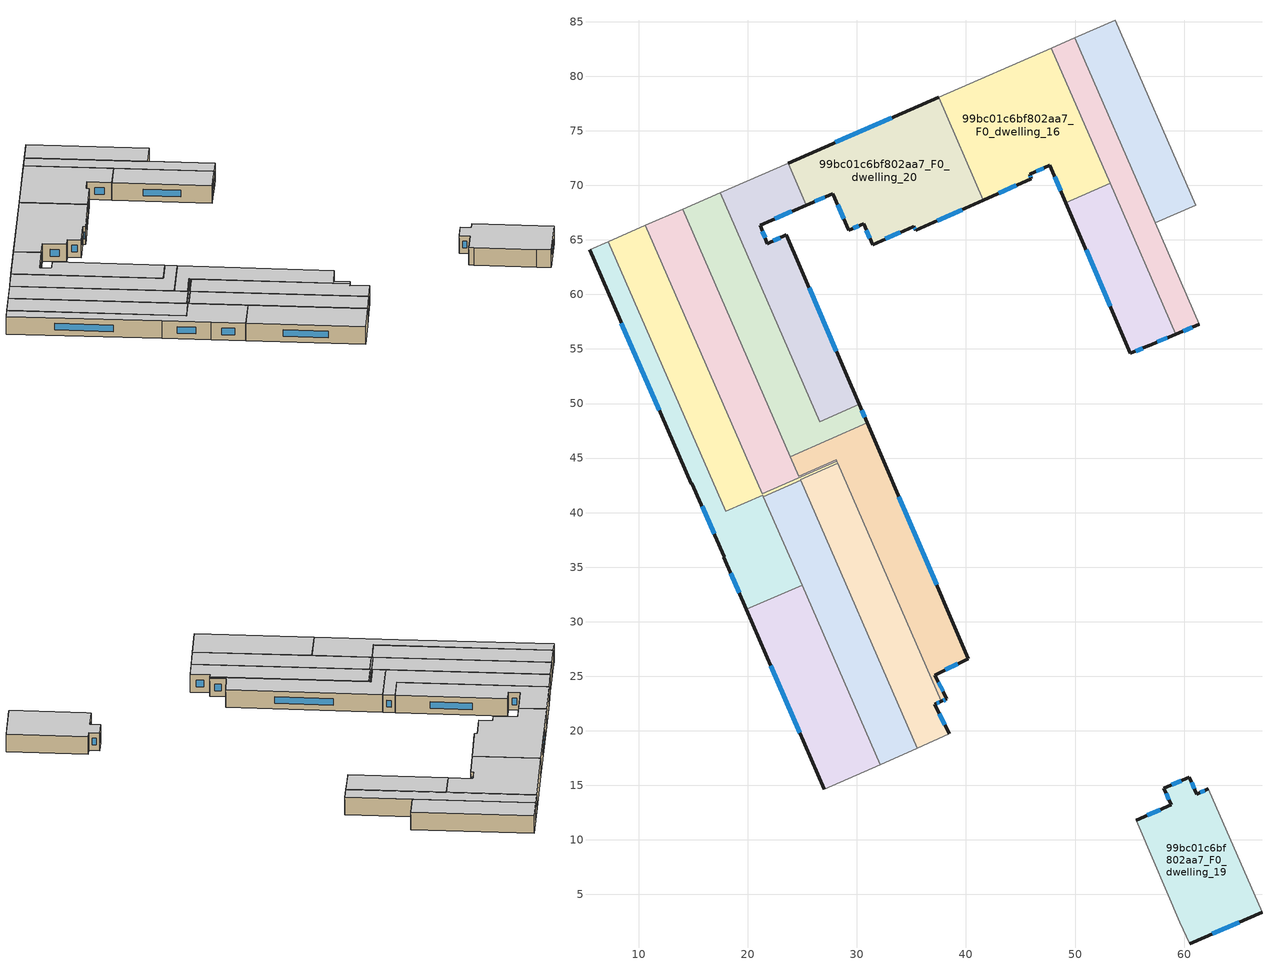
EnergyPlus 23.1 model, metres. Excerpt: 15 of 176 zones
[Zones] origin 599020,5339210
99bc01c6bf802aa7_F0_dwelling_13
 floor ground (EU_floor_Construction): 53.7,85.12 61.08,68.17 57.37,66.55 49.99,83.5 z0
 wall to 99bc01c6bf802aa7_F0_dwelling_12 (EU_wall_Construction): 57.37,66.55 61.08,68.17 z0:3
 wall adiabatic (EU_wall_Construction): 53.7,85.12 49.99,83.5 z0:3
 wall to 99bc01c6bf802aa7_F0_dwelling_11 (EU_wall_Construction): 61.08,68.17 53.7,85.12 z0:3
 wall to 99bc01c6bf802aa7_F0_dwelling_14 (EU_wall_Construction): 49.99,83.5 57.37,66.55 z0:3
 ceiling to 99bc01c6bf802aa7_F1_dwelling_13 (EU_floor_Construction): 61.08,68.17 53.7,85.12 49.99,83.5 57.37,66.55 z3
99bc01c6bf802aa7_F0_dwelling_14
 floor ground (EU_floor_Construction): 49.99,83.5 61.41,57.27 59.24,56.36 47.83,82.57 z0
 wall outside (EU_wall_Construction): 59.24,56.36 61.41,57.27 z0:3
 wall adiabatic (EU_wall_Construction): 49.99,83.5 47.83,82.57 z0:3
 wall to 99bc01c6bf802aa7_F0_dwelling_12 (EU_wall_Construction): 61.41,57.27 57.37,66.55 z0:3
 wall to 99bc01c6bf802aa7_F0_dwelling_15 (EU_wall_Construction): 53.23,70.17 59.24,56.36 z0:3
 wall to 99bc01c6bf802aa7_F0_dwelling_16 (EU_wall_Construction): 47.83,82.57 53.23,70.17 z0:3
 window (EU_Window_Construction): 59.92,56.64 60.73,56.98 z0.94:2.06
 ceiling to 99bc01c6bf802aa7_F1_dwelling_14 (EU_floor_Construction): 61.41,57.27 49.99,83.5 47.83,82.57 59.24,56.36 z3
99bc01c6bf802aa7_F0_dwelling_15
 floor ground (EU_floor_Construction): 53.23,70.17 59.24,56.36 56.78,55.31 56.72,55.29 55.07,54.59 49.16,68.4 z0
 wall outside (EU_wall_Construction): 49.16,68.4 55.07,54.59 56.72,55.29 56.78,55.31 59.24,56.36 z0:3
 wall to 99bc01c6bf802aa7_F0_dwelling_16 (EU_wall_Construction): 53.23,70.17 49.16,68.4 z0:3
 window (EU_Window_Construction): 51.01,64.07 53.22,58.92 / 57.55,55.64 58.47,56.03 / 55.59,54.81 56.2,55.07 z0.94:2.06
 ceiling to 99bc01c6bf802aa7_F1_dwelling_15 (EU_floor_Construction): 59.24,56.36 53.23,70.17 49.16,68.4 55.07,54.59 56.72,55.29 56.78,55.31 z3
99bc01c6bf802aa7_F0_dwelling_16
 floor ground (EU_floor_Construction): 47.83,82.57 53.23,70.17 49.16,68.4 47.69,71.84 45.85,71.02 46.01,70.62 41.61,68.64 37.51,78.07 z0
 wall outside (EU_wall_Construction): 41.61,68.64 46.01,70.62 45.85,71.02 47.69,71.84 49.16,68.4 z0:3
 wall to 99bc01c6bf802aa7_F0_dwelling_20 (EU_wall_Construction): 37.51,78.07 41.61,68.64 z0:3
 wall adiabatic (EU_wall_Construction): 47.83,82.57 37.51,78.07 z0:3
 window (EU_Window_Construction): 48.15,70.77 48.7,69.48 / 46.43,71.28 47.11,71.59 / 45.96,70.74 45.9,70.9 / 42.99,69.26 44.63,70 z0.94:2.06
 ceiling to 99bc01c6bf802aa7_F1_dwelling_16 (EU_floor_Construction): 53.23,70.17 47.83,82.57 37.51,78.07 41.61,68.64 46.01,70.62 45.85,71.02 47.69,71.84 49.16,68.4 z3
99bc01c6bf802aa7_F0_dwelling_19
 floor ground (EU_floor_Construction): 62.22,14.67 67.14,3.38 60.52,0.5 59.61,2.45 55.89,11.15 55.6,11.82 58.82,13.2 58.15,14.75 60.48,15.75 61.15,14.21 z0
 wall outside (EU_wall_Construction): 62.22,14.67 61.15,14.21 60.48,15.75 58.15,14.75 58.82,13.2 55.6,11.82 / 60.52,0.5 67.14,3.38 z0:3
 wall to 99bc01c6bf802aa7_F0_dwelling_18 (EU_wall_Construction): 67.14,3.38 62.22,14.67 z0:3
 wall adiabatic (EU_wall_Construction): 55.6,11.82 55.89,11.15 59.61,2.45 60.52,0.5 z0:3
 window (EU_Window_Construction): 60.94,14.69 60.69,15.27 / 61.88,14.53 61.48,14.35 / 62.59,1.4 65.06,2.47 / 57.81,12.77 56.61,12.25 / 58.36,14.26 58.61,13.69 / 59.75,15.44 58.88,15.06 z0.94:2.06
 ceiling to 99bc01c6bf802aa7_F1_dwelling_19 (EU_floor_Construction): 67.14,3.38 62.22,14.67 61.15,14.21 60.48,15.75 58.15,14.75 58.82,13.2 55.6,11.82 55.89,11.15 59.61,2.45 60.52,0.5 z3
99bc01c6bf802aa7_F0_dwelling_20
 floor ground (EU_floor_Construction): 37.51,78.07 41.61,68.64 35.41,65.86 35.23,66.26 35.16,66.23 31.45,64.56 30.61,66.49 29.28,65.89 27.81,69.25 25.39,68.19 23.71,72.04 z0
 wall outside (EU_wall_Construction): 25.39,68.19 27.81,69.25 29.28,65.89 30.61,66.49 31.45,64.56 35.16,66.23 35.23,66.26 35.41,65.86 41.61,68.64 / 37.51,78.07 23.71,72.04 z0:3
 wall to 99bc01c6bf802aa7_F0_dwelling_22 (EU_wall_Construction): 23.71,72.04 25.39,68.19 z0:3
 window (EU_Window_Construction): 37.35,66.73 39.67,67.77 / 35.28,66.13 35.35,65.99 / 32.61,65.08 33.99,65.7 / 30.88,65.88 31.19,65.17 / 29.7,66.08 30.2,66.3 / 28.27,68.2 28.82,66.95 / 26.15,68.52 27.05,68.92 / 33.18,76.18 28.04,73.93 z0.94:2.06
 ceiling to 99bc01c6bf802aa7_F1_dwelling_20 (EU_floor_Construction): 41.61,68.64 37.51,78.07 23.71,72.04 25.39,68.19 27.81,69.25 29.28,65.89 30.61,66.49 31.45,64.56 35.16,66.23 35.23,66.26 35.41,65.86 z3
99bc01c6bf802aa7_F0_dwelling_21
 floor ground (EU_floor_Construction): 30.95,48.22 40.22,26.61 37.12,25.12 38.26,22.93 37.76,22.7 28.17,44.72 28.12,44.84 24.68,43.34 23.89,45.14 z0
 wall outside (EU_wall_Construction): 37.76,22.7 38.26,22.93 37.12,25.12 40.22,26.61 30.95,48.22 z0:3
 wall to 99bc01c6bf802aa7_F0_dwelling_24 (EU_wall_Construction): 30.95,48.22 23.89,45.14 z0:3
 wall to 99bc01c6bf802aa7_F0_dwelling_26 (EU_wall_Construction): 23.89,45.14 24.68,43.34 28.12,44.84 28.17,44.72 z0:3
 wall to 99bc01c6bf802aa7_F0_dwelling_23 (EU_wall_Construction): 28.26,44.51 37.76,22.7 z0:3
 wall to 99bc01c6bf802aa7_F0_dwelling_28 (EU_wall_Construction): 28.17,44.72 28.26,44.51 z0:3
 window (EU_Window_Construction): 37.31,33.38 33.86,41.44 / 38.09,25.59 39.25,26.14 / 37.91,23.61 37.48,24.43 / 37.92,22.77 38.1,22.86 z0.94:2.06
 ceiling to 99bc01c6bf802aa7_F1_dwelling_21 (EU_floor_Construction): 38.26,22.93 37.12,25.12 40.22,26.61 30.95,48.22 23.89,45.14 24.68,43.34 28.12,44.84 28.17,44.72 37.76,22.7 z3
99bc01c6bf802aa7_F0_dwelling_22
 floor ground (EU_floor_Construction): 25.39,68.19 21.13,66.33 21.8,64.67 23.55,65.47 30.22,49.93 26.59,48.35 17.46,69.31 23.71,72.04 z0
 wall outside (EU_wall_Construction): 30.22,49.93 23.55,65.47 21.8,64.67 21.13,66.33 25.39,68.19 z0:3
 wall to 99bc01c6bf802aa7_F0_dwelling_24 (EU_wall_Construction): 17.46,69.31 26.59,48.35 30.22,49.93 z0:3
 wall adiabatic (EU_wall_Construction): 23.71,72.04 17.46,69.31 z0:3
 window (EU_Window_Construction): 23,65.21 22.35,64.92 / 28.13,54.8 25.64,60.6 / 22.46,66.92 24.05,67.61 / 21.59,65.19 21.34,65.81 z0.94:2.06
 ceiling to 99bc01c6bf802aa7_F1_dwelling_22 (EU_floor_Construction): 30.22,49.93 23.55,65.47 21.8,64.67 21.13,66.33 25.39,68.19 23.71,72.04 17.46,69.31 26.59,48.35 z3
99bc01c6bf802aa7_F0_dwelling_23
 floor ground (EU_floor_Construction): 28.26,44.51 37.76,22.7 37.14,22.42 38.47,19.72 35.53,18.42 24.82,43.01 z0
 wall outside (EU_wall_Construction): 38.47,19.72 37.14,22.42 37.76,22.7 z0:3
 wall to 99bc01c6bf802aa7_F0_dwelling_28 (EU_wall_Construction): 28.26,44.51 24.82,43.01 24.84,42.96 z0:3
 wall adiabatic (EU_wall_Construction): 35.53,18.42 38.47,19.72 z0:3
 wall to 99bc01c6bf802aa7_F0_dwelling_25 (EU_wall_Construction): 24.84,42.96 35.53,18.42 z0:3
 window (EU_Window_Construction): 37.33,22.51 37.56,22.61 / 38.05,20.57 37.56,21.57 z0.94:2.06
 ceiling to 99bc01c6bf802aa7_F1_dwelling_23 (EU_floor_Construction): 38.47,19.72 37.14,22.42 37.76,22.7 28.26,44.51 24.82,43.01 35.53,18.42 z3
99bc01c6bf802aa7_F0_dwelling_24
 floor ground (EU_floor_Construction): 17.46,69.31 26.59,48.35 30.22,49.93 30.95,48.22 23.89,45.14 14.03,67.81 z0
 wall outside (EU_wall_Construction): 30.95,48.22 30.22,49.93 z0:3
 wall adiabatic (EU_wall_Construction): 17.46,69.31 14.03,67.81 z0:3
 wall to 99bc01c6bf802aa7_F0_dwelling_26 (EU_wall_Construction): 14.03,67.81 23.89,45.14 z0:3
 window (EU_Window_Construction): 30.72,48.75 30.45,49.39 z0.94:2.06
 ceiling to 99bc01c6bf802aa7_F1_dwelling_24 (EU_floor_Construction): 30.95,48.22 30.22,49.93 26.59,48.35 17.46,69.31 14.03,67.81 23.89,45.14 z3
99bc01c6bf802aa7_F0_dwelling_25
 floor ground (EU_floor_Construction): 24.84,42.96 35.53,18.42 32.14,16.91 21.44,41.48 z0
 wall to 99bc01c6bf802aa7_F0_dwelling_28 (EU_wall_Construction): 24.84,42.96 21.44,41.48 z0:3
 wall adiabatic (EU_wall_Construction): 32.14,16.91 35.53,18.42 z0:3
 wall to 99bc01c6bf802aa7_F0_dwelling_27 (EU_wall_Construction): 24.98,33.35 32.14,16.91 z0:3
 wall to 99bc01c6bf802aa7_F0_dwelling_29 (EU_wall_Construction): 21.44,41.48 24.98,33.35 z0:3
 ceiling to 99bc01c6bf802aa7_F1_dwelling_25 (EU_floor_Construction): 35.53,18.42 24.84,42.96 21.44,41.48 32.14,16.91 z3
99bc01c6bf802aa7_F0_dwelling_26
 floor ground (EU_floor_Construction): 14.03,67.81 24.68,43.34 28.12,44.84 28.17,44.72 21.32,41.74 10.62,66.32 z0
 wall to 99bc01c6bf802aa7_F0_dwelling_28 (EU_wall_Construction): 10.62,66.32 21.32,41.74 28.17,44.72 z0:3
 wall adiabatic (EU_wall_Construction): 14.03,67.81 10.62,66.32 z0:3
 ceiling to 99bc01c6bf802aa7_F1_dwelling_26 (EU_floor_Construction): 28.17,44.72 28.12,44.84 24.68,43.34 14.03,67.81 10.62,66.32 21.32,41.74 z3
99bc01c6bf802aa7_F0_dwelling_27
 floor ground (EU_floor_Construction): 24.98,33.35 32.14,16.91 27.03,14.64 19.88,31.13 z0
 wall outside (EU_wall_Construction): 19.88,31.13 27.03,14.64 z0:3
 wall to 99bc01c6bf802aa7_F0_dwelling_29 (EU_wall_Construction): 24.98,33.35 19.88,31.13 z0:3
 wall adiabatic (EU_wall_Construction): 27.03,14.64 32.14,16.91 z0:3
 window (EU_Window_Construction): 22.12,25.97 24.79,19.81 z0.94:2.06
 ceiling to 99bc01c6bf802aa7_F1_dwelling_27 (EU_floor_Construction): 32.14,16.91 24.98,33.35 19.88,31.13 27.03,14.64 z3
99bc01c6bf802aa7_F0_dwelling_28
 floor ground (EU_floor_Construction): 10.62,66.32 21.32,41.74 28.17,44.72 28.26,44.51 24.82,43.01 24.84,42.96 21.44,41.48 21.38,41.61 17.98,40.13 7.22,64.83 z0
 wall to 99bc01c6bf802aa7_F0_dwelling_29 (EU_wall_Construction): 17.98,40.13 21.38,41.61 21.44,41.48 / 7.22,64.83 17.97,40.13 z0:3
 wall adiabatic (EU_wall_Construction): 10.62,66.32 7.22,64.83 z0:3
 ceiling to 99bc01c6bf802aa7_F1_dwelling_28 (EU_floor_Construction): 28.26,44.51 28.17,44.72 21.32,41.74 10.62,66.32 7.22,64.83 17.97,40.13 21.38,41.61 21.44,41.48 24.84,42.96 24.82,43.01 z3
99bc01c6bf802aa7_F0_dwelling_29
 floor ground (EU_floor_Construction): 7.22,64.83 17.98,40.13 21.38,41.61 24.98,33.35 19.88,31.13 17.81,35.92 17.85,35.95 14.88,42.69 14.83,42.67 5.5,64.08 z0
 wall outside (EU_wall_Construction): 5.5,64.08 14.83,42.67 14.88,42.69 17.85,35.95 17.81,35.92 19.88,31.13 z0:3
 wall adiabatic (EU_wall_Construction): 7.22,64.83 5.5,64.08 z0:3
 window (EU_Window_Construction): 18.46,34.42 19.23,32.64 / 15.81,40.58 16.92,38.06 / 8.43,57.37 11.91,49.38 z0.94:2.06
 ceiling to 99bc01c6bf802aa7_F1_dwelling_29 (EU_floor_Construction): 24.98,33.35 21.38,41.61 17.98,40.13 7.22,64.83 5.5,64.08 14.83,42.67 14.88,42.69 17.85,35.95 17.81,35.92 19.88,31.13 z3
[Building]
EU S2 Campaign: North Axis=0; Terrain=City; Solar Distribution=FullExterior
[Site:Location]
Vienna: Latitude=48; Longitude=16.5; Time Zone=1; Elevation=183
[SizingPeriod:WeatherFileDays]
AnnualSizingPeriod: Begin Month=1; Begin Day of Month=1; End Month=12; End Day of Month=31; Day of Week for Start Day=Monday; Use Weather File Daylight Saving Period=No; Use Weather File Rain and Snow Indicators=No
[MATERIAL]
EU_InternalMass_Material: Roughness=MediumRough; Thickness=0.1; Conductivity=1; Density=1800; Specific Heat=900; Thermal Absorptance=0.9; Solar Absorptance=0.7; Visible Absorptance=0.7
[MATERIAL:NOMASS] Roughness=MediumRough; Thermal Absorptance=0.9; Solar Absorptance=0.7; Visible Absorptance=0.7
Name | Thermal Resistance
EU_wall_NoMass | 0.914258
EU_floor_NoMass | 1.09711
[WINDOWMATERIAL:SIMPLEGLAZINGSYSTEM]
EU_Window_SimpleGlazing: UFactor=2.09642; Solar Heat Gain Coefficient=0.65; Visible Transmittance=0.65
[CONSTRUCTION]
EU_wall_Construction: EU_wall_NoMass
EU_floor_Construction: EU_floor_NoMass
EU_Window_Construction: EU_Window_SimpleGlazing
EU_InternalMass_Construction: EU_InternalMass_Material
[ZONE] Type=1; Multiplier=1; Ceiling Height=autocalculate; Floor Area=autocalculate; Part of Total Floor Area=Yes
Name | Volume
99bc01c6bf802aa7_F0_dwelling_13 | 224.4375
99bc01c6bf802aa7_F0_dwelling_14 | 201.635
99bc01c6bf802aa7_F0_dwelling_15 | 202.431
99bc01c6bf802aa7_F0_dwelling_16 | 386.856
99bc01c6bf802aa7_F0_dwelling_19 | 280.548
99bc01c6bf802aa7_F0_dwelling_20 | 401.644
99bc01c6bf802aa7_F0_dwelling_21 | 300.204
99bc01c6bf802aa7_F0_dwelling_22 | 300.19
99bc01c6bf802aa7_F0_dwelling_23 | 296.124
99bc01c6bf802aa7_F0_dwelling_24 | 300.168
99bc01c6bf802aa7_F0_dwelling_25 | 298.435
99bc01c6bf802aa7_F0_dwelling_26 | 300.218
99bc01c6bf802aa7_F0_dwelling_27 | 300.157
99bc01c6bf802aa7_F0_dwelling_28 | 305.943
99bc01c6bf802aa7_F0_dwelling_29 | 300.154
[INTERNALMASS] Construction=EU_InternalMass_Construction
Name | Zone or ZoneList | Surface Area
99bc01c6bf802aa7_F0_dwelling_13_EU_InternalMass | 99bc01c6bf802aa7_F0_dwelling_13 | 74.8119
99bc01c6bf802aa7_F0_dwelling_14_EU_InternalMass | 99bc01c6bf802aa7_F0_dwelling_14 | 67.2114
99bc01c6bf802aa7_F0_dwelling_15_EU_InternalMass | 99bc01c6bf802aa7_F0_dwelling_15 | 67.4767
99bc01c6bf802aa7_F0_dwelling_16_EU_InternalMass | 99bc01c6bf802aa7_F0_dwelling_16 | 128.949
99bc01c6bf802aa7_F0_dwelling_19_EU_InternalMass | 99bc01c6bf802aa7_F0_dwelling_19 | 93.515
99bc01c6bf802aa7_F0_dwelling_20_EU_InternalMass | 99bc01c6bf802aa7_F0_dwelling_20 | 133.888
99bc01c6bf802aa7_F0_dwelling_21_EU_InternalMass | 99bc01c6bf802aa7_F0_dwelling_21 | 100.067
99bc01c6bf802aa7_F0_dwelling_22_EU_InternalMass | 99bc01c6bf802aa7_F0_dwelling_22 | 100.062
99bc01c6bf802aa7_F0_dwelling_23_EU_InternalMass | 99bc01c6bf802aa7_F0_dwelling_23 | 98.7141
99bc01c6bf802aa7_F0_dwelling_24_EU_InternalMass | 99bc01c6bf802aa7_F0_dwelling_24 | 100.056
99bc01c6bf802aa7_F0_dwelling_25_EU_InternalMass | 99bc01c6bf802aa7_F0_dwelling_25 | 99.4742
99bc01c6bf802aa7_F0_dwelling_26_EU_InternalMass | 99bc01c6bf802aa7_F0_dwelling_26 | 100.072
99bc01c6bf802aa7_F0_dwelling_27_EU_InternalMass | 99bc01c6bf802aa7_F0_dwelling_27 | 100.054
99bc01c6bf802aa7_F0_dwelling_28_EU_InternalMass | 99bc01c6bf802aa7_F0_dwelling_28 | 101.986
99bc01c6bf802aa7_F0_dwelling_29_EU_InternalMass | 99bc01c6bf802aa7_F0_dwelling_29 | 100.052
[OTHEREQUIPMENT] Fuel Type=Electricity; Design Level Calculation Method=Watts/Area; Power per Zone Floor Area=1; Fraction Latent=0; Fraction Radiant=0; Fraction Lost=0; Carbon Dioxide Generation Rate=0; EndUse Subcategory=EU_Step8_InternalGains
Name | Zone or ZoneList or Space or SpaceList | Schedule
EU_Step8_InternalGain_99bc01c6bf802aa7_F0_dwelling_13_f000 | 99bc01c6bf802aa7_F0_dwelling_13 | EU_Step8_GainSchedule_99bc01c6bf802aa7_F0_dwelling_13_f000
EU_Step8_InternalGain_99bc01c6bf802aa7_F0_dwelling_14_f000 | 99bc01c6bf802aa7_F0_dwelling_14 | EU_Step8_GainSchedule_99bc01c6bf802aa7_F0_dwelling_14_f000
EU_Step8_InternalGain_99bc01c6bf802aa7_F0_dwelling_15_f000 | 99bc01c6bf802aa7_F0_dwelling_15 | EU_Step8_GainSchedule_99bc01c6bf802aa7_F0_dwelling_15_f000
EU_Step8_InternalGain_99bc01c6bf802aa7_F0_dwelling_16_f000 | 99bc01c6bf802aa7_F0_dwelling_16 | EU_Step8_GainSchedule_99bc01c6bf802aa7_F0_dwelling_16_f000
EU_Step8_InternalGain_99bc01c6bf802aa7_F0_dwelling_19_f000 | 99bc01c6bf802aa7_F0_dwelling_19 | EU_Step8_GainSchedule_99bc01c6bf802aa7_F0_dwelling_19_f000
EU_Step8_InternalGain_99bc01c6bf802aa7_F0_dwelling_20_f000 | 99bc01c6bf802aa7_F0_dwelling_20 | EU_Step8_GainSchedule_99bc01c6bf802aa7_F0_dwelling_20_f000
EU_Step8_InternalGain_99bc01c6bf802aa7_F0_dwelling_21_f000 | 99bc01c6bf802aa7_F0_dwelling_21 | EU_Step8_GainSchedule_99bc01c6bf802aa7_F0_dwelling_21_f000
EU_Step8_InternalGain_99bc01c6bf802aa7_F0_dwelling_22_f000 | 99bc01c6bf802aa7_F0_dwelling_22 | EU_Step8_GainSchedule_99bc01c6bf802aa7_F0_dwelling_22_f000
EU_Step8_InternalGain_99bc01c6bf802aa7_F0_dwelling_23_f000 | 99bc01c6bf802aa7_F0_dwelling_23 | EU_Step8_GainSchedule_99bc01c6bf802aa7_F0_dwelling_23_f000
EU_Step8_InternalGain_99bc01c6bf802aa7_F0_dwelling_24_f000 | 99bc01c6bf802aa7_F0_dwelling_24 | EU_Step8_GainSchedule_99bc01c6bf802aa7_F0_dwelling_24_f000
EU_Step8_InternalGain_99bc01c6bf802aa7_F0_dwelling_25_f000 | 99bc01c6bf802aa7_F0_dwelling_25 | EU_Step8_GainSchedule_99bc01c6bf802aa7_F0_dwelling_25_f000
EU_Step8_InternalGain_99bc01c6bf802aa7_F0_dwelling_26_f000 | 99bc01c6bf802aa7_F0_dwelling_26 | EU_Step8_GainSchedule_99bc01c6bf802aa7_F0_dwelling_26_f000
EU_Step8_InternalGain_99bc01c6bf802aa7_F0_dwelling_27_f000 | 99bc01c6bf802aa7_F0_dwelling_27 | EU_Step8_GainSchedule_99bc01c6bf802aa7_F0_dwelling_27_f000
EU_Step8_InternalGain_99bc01c6bf802aa7_F0_dwelling_28_f000 | 99bc01c6bf802aa7_F0_dwelling_28 | EU_Step8_GainSchedule_99bc01c6bf802aa7_F0_dwelling_28_f000
EU_Step8_InternalGain_99bc01c6bf802aa7_F0_dwelling_29_f000 | 99bc01c6bf802aa7_F0_dwelling_29 | EU_Step8_GainSchedule_99bc01c6bf802aa7_F0_dwelling_29_f000
[ZONEVENTILATION:DESIGNFLOWRATE] Schedule=EU_AlwaysOn; Design Flow Rate Calculation Method=AirChanges/Hour; Air Changes per Hour=0.546891; Ventilation Type=Natural; Fan Pressure Rise=0; Fan Total Efficiency=1; Constant Term Coefficient=1; Temperature Term Coefficient=0; Velocity Term Coefficient=0; Velocity Squared Term Coefficient=0; Minimum Indoor Temperature=-100; Maximum Indoor Temperature=100; Delta Temperature=-100; Minimum Outdoor Temperature=-100; Maximum Outdoor Temperature=100; Maximum Wind Speed=40
Name | Zone or ZoneList or Space or SpaceList
EU_ConstantAir_99bc01c6bf802aa7_F0_dwelling_13 | 99bc01c6bf802aa7_F0_dwelling_13
EU_ConstantAir_99bc01c6bf802aa7_F0_dwelling_14 | 99bc01c6bf802aa7_F0_dwelling_14
EU_ConstantAir_99bc01c6bf802aa7_F0_dwelling_15 | 99bc01c6bf802aa7_F0_dwelling_15
EU_ConstantAir_99bc01c6bf802aa7_F0_dwelling_16 | 99bc01c6bf802aa7_F0_dwelling_16
EU_ConstantAir_99bc01c6bf802aa7_F0_dwelling_19 | 99bc01c6bf802aa7_F0_dwelling_19
EU_ConstantAir_99bc01c6bf802aa7_F0_dwelling_20 | 99bc01c6bf802aa7_F0_dwelling_20
EU_ConstantAir_99bc01c6bf802aa7_F0_dwelling_21 | 99bc01c6bf802aa7_F0_dwelling_21
EU_ConstantAir_99bc01c6bf802aa7_F0_dwelling_22 | 99bc01c6bf802aa7_F0_dwelling_22
EU_ConstantAir_99bc01c6bf802aa7_F0_dwelling_23 | 99bc01c6bf802aa7_F0_dwelling_23
EU_ConstantAir_99bc01c6bf802aa7_F0_dwelling_24 | 99bc01c6bf802aa7_F0_dwelling_24
EU_ConstantAir_99bc01c6bf802aa7_F0_dwelling_25 | 99bc01c6bf802aa7_F0_dwelling_25
EU_ConstantAir_99bc01c6bf802aa7_F0_dwelling_26 | 99bc01c6bf802aa7_F0_dwelling_26
EU_ConstantAir_99bc01c6bf802aa7_F0_dwelling_27 | 99bc01c6bf802aa7_F0_dwelling_27
EU_ConstantAir_99bc01c6bf802aa7_F0_dwelling_28 | 99bc01c6bf802aa7_F0_dwelling_28
EU_ConstantAir_99bc01c6bf802aa7_F0_dwelling_29 | 99bc01c6bf802aa7_F0_dwelling_29
[HVACTEMPLATE:THERMOSTAT] Constant Heating Setpoint=20; Constant Cooling Setpoint=50
EU_HeatOnly_99bc01c6bf802aa7_F0_dwelling_0; EU_HeatOnly_99bc01c6bf802aa7_F0_dwelling_1; EU_HeatOnly_99bc01c6bf802aa7_F0_dwelling_2; EU_HeatOnly_99bc01c6bf802aa7_F0_dwelling_3; EU_HeatOnly_99bc01c6bf802aa7_F0_dwelling_4; EU_HeatOnly_99bc01c6bf802aa7_F0_dwelling_5; EU_HeatOnly_99bc01c6bf802aa7_F0_dwelling_6; EU_HeatOnly_99bc01c6bf802aa7_F0_dwelling_7; EU_HeatOnly_99bc01c6bf802aa7_F0_dwelling_8; EU_HeatOnly_99bc01c6bf802aa7_F0_dwelling_9; EU_HeatOnly_99bc01c6bf802aa7_F0_dwelling_10; EU_HeatOnly_99bc01c6bf802aa7_F0_dwelling_11; EU_HeatOnly_99bc01c6bf802aa7_F0_dwelling_12; EU_HeatOnly_99bc01c6bf802aa7_F0_dwelling_13; EU_HeatOnly_99bc01c6bf802aa7_F0_dwelling_14; EU_HeatOnly_99bc01c6bf802aa7_F0_dwelling_15; EU_HeatOnly_99bc01c6bf802aa7_F0_dwelling_16; EU_HeatOnly_99bc01c6bf802aa7_F0_dwelling_17; EU_HeatOnly_99bc01c6bf802aa7_F0_dwelling_18; EU_HeatOnly_99bc01c6bf802aa7_F0_dwelling_19; EU_HeatOnly_99bc01c6bf802aa7_F0_dwelling_20; EU_HeatOnly_99bc01c6bf802aa7_F0_dwelling_21; EU_HeatOnly_99bc01c6bf802aa7_F0_dwelling_22; EU_HeatOnly_99bc01c6bf802aa7_F0_dwelling_23; EU_HeatOnly_99bc01c6bf802aa7_F0_dwelling_24; EU_HeatOnly_99bc01c6bf802aa7_F0_dwelling_25; EU_HeatOnly_99bc01c6bf802aa7_F0_dwelling_26; EU_HeatOnly_99bc01c6bf802aa7_F0_dwelling_27; EU_HeatOnly_99bc01c6bf802aa7_F0_dwelling_28; EU_HeatOnly_99bc01c6bf802aa7_F0_dwelling_29; EU_HeatOnly_99bc01c6bf802aa7_F1_dwelling_0; EU_HeatOnly_99bc01c6bf802aa7_F1_dwelling_1; EU_HeatOnly_99bc01c6bf802aa7_F1_dwelling_2; EU_HeatOnly_99bc01c6bf802aa7_F1_dwelling_3; EU_HeatOnly_99bc01c6bf802aa7_F1_dwelling_4; EU_HeatOnly_99bc01c6bf802aa7_F1_dwelling_5; EU_HeatOnly_99bc01c6bf802aa7_F1_dwelling_6; EU_HeatOnly_99bc01c6bf802aa7_F1_dwelling_7; EU_HeatOnly_99bc01c6bf802aa7_F1_dwelling_8; EU_HeatOnly_99bc01c6bf802aa7_F1_dwelling_9; EU_HeatOnly_99bc01c6bf802aa7_F1_dwelling_10; EU_HeatOnly_99bc01c6bf802aa7_F1_dwelling_11; EU_HeatOnly_99bc01c6bf802aa7_F1_dwelling_12; EU_HeatOnly_99bc01c6bf802aa7_F1_dwelling_13; EU_HeatOnly_99bc01c6bf802aa7_F1_dwelling_14; EU_HeatOnly_99bc01c6bf802aa7_F1_dwelling_15; EU_HeatOnly_99bc01c6bf802aa7_F1_dwelling_16; EU_HeatOnly_99bc01c6bf802aa7_F1_dwelling_17; EU_HeatOnly_99bc01c6bf802aa7_F1_dwelling_18; EU_HeatOnly_99bc01c6bf802aa7_F1_dwelling_19; EU_HeatOnly_99bc01c6bf802aa7_F1_dwelling_20; EU_HeatOnly_99bc01c6bf802aa7_F1_dwelling_21; EU_HeatOnly_99bc01c6bf802aa7_F1_dwelling_22; EU_HeatOnly_99bc01c6bf802aa7_F1_dwelling_23; EU_HeatOnly_99bc01c6bf802aa7_F1_dwelling_24; EU_HeatOnly_99bc01c6bf802aa7_F1_dwelling_25; EU_HeatOnly_99bc01c6bf802aa7_F1_dwelling_26; EU_HeatOnly_99bc01c6bf802aa7_F1_dwelling_27; EU_HeatOnly_99bc01c6bf802aa7_F1_dwelling_28; EU_HeatOnly_99bc01c6bf802aa7_F1_dwelling_29; EU_HeatOnly_99bc01c6bf802aa7_F2_dwelling_0; EU_HeatOnly_99bc01c6bf802aa7_F2_dwelling_1; EU_HeatOnly_99bc01c6bf802aa7_F2_dwelling_2; EU_HeatOnly_99bc01c6bf802aa7_F2_dwelling_3; EU_HeatOnly_99bc01c6bf802aa7_F2_dwelling_4; EU_HeatOnly_99bc01c6bf802aa7_F2_dwelling_5; EU_HeatOnly_99bc01c6bf802aa7_F2_dwelling_6; EU_HeatOnly_99bc01c6bf802aa7_F2_dwelling_7; EU_HeatOnly_99bc01c6bf802aa7_F2_dwelling_8; EU_HeatOnly_99bc01c6bf802aa7_F2_dwelling_9; EU_HeatOnly_99bc01c6bf802aa7_F2_dwelling_10; EU_HeatOnly_99bc01c6bf802aa7_F2_dwelling_11; EU_HeatOnly_99bc01c6bf802aa7_F2_dwelling_12; EU_HeatOnly_99bc01c6bf802aa7_F2_dwelling_13; EU_HeatOnly_99bc01c6bf802aa7_F2_dwelling_14; EU_HeatOnly_99bc01c6bf802aa7_F2_dwelling_15; EU_HeatOnly_99bc01c6bf802aa7_F2_dwelling_16; EU_HeatOnly_99bc01c6bf802aa7_F2_dwelling_17; EU_HeatOnly_99bc01c6bf802aa7_F2_dwelling_18; EU_HeatOnly_99bc01c6bf802aa7_F2_dwelling_19; EU_HeatOnly_99bc01c6bf802aa7_F2_dwelling_20; EU_HeatOnly_99bc01c6bf802aa7_F2_dwelling_21; EU_HeatOnly_99bc01c6bf802aa7_F2_dwelling_22; EU_HeatOnly_99bc01c6bf802aa7_F2_dwelling_23; EU_HeatOnly_99bc01c6bf802aa7_F2_dwelling_24; EU_HeatOnly_99bc01c6bf802aa7_F2_dwelling_25; EU_HeatOnly_99bc01c6bf802aa7_F2_dwelling_26; EU_HeatOnly_99bc01c6bf802aa7_F2_dwelling_27; EU_HeatOnly_99bc01c6bf802aa7_F2_dwelling_28; EU_HeatOnly_99bc01c6bf802aa7_F3_dwelling_0; EU_HeatOnly_99bc01c6bf802aa7_F3_dwelling_1; EU_HeatOnly_99bc01c6bf802aa7_F3_dwelling_2; EU_HeatOnly_99bc01c6bf802aa7_F3_dwelling_3; EU_HeatOnly_99bc01c6bf802aa7_F3_dwelling_4; EU_HeatOnly_99bc01c6bf802aa7_F3_dwelling_5; EU_HeatOnly_99bc01c6bf802aa7_F3_dwelling_6; EU_HeatOnly_99bc01c6bf802aa7_F3_dwelling_7; EU_HeatOnly_99bc01c6bf802aa7_F3_dwelling_8; EU_HeatOnly_99bc01c6bf802aa7_F3_dwelling_9; EU_HeatOnly_99bc01c6bf802aa7_F3_dwelling_10; EU_HeatOnly_99bc01c6bf802aa7_F3_dwelling_11; EU_HeatOnly_99bc01c6bf802aa7_F3_dwelling_12; EU_HeatOnly_99bc01c6bf802aa7_F3_dwelling_13; EU_HeatOnly_99bc01c6bf802aa7_F3_dwelling_14; EU_HeatOnly_99bc01c6bf802aa7_F3_dwelling_15; EU_HeatOnly_99bc01c6bf802aa7_F3_dwelling_16; EU_HeatOnly_99bc01c6bf802aa7_F3_dwelling_17; EU_HeatOnly_99bc01c6bf802aa7_F3_dwelling_18; EU_HeatOnly_99bc01c6bf802aa7_F3_dwelling_19; EU_HeatOnly_99bc01c6bf802aa7_F3_dwelling_20; EU_HeatOnly_99bc01c6bf802aa7_F3_dwelling_21; EU_HeatOnly_99bc01c6bf802aa7_F3_dwelling_22; EU_HeatOnly_99bc01c6bf802aa7_F3_dwelling_23; EU_HeatOnly_99bc01c6bf802aa7_F3_dwelling_24; EU_HeatOnly_99bc01c6bf802aa7_F3_dwelling_25; EU_HeatOnly_99bc01c6bf802aa7_F3_dwelling_26; EU_HeatOnly_99bc01c6bf802aa7_F3_dwelling_27; EU_HeatOnly_99bc01c6bf802aa7_F3_dwelling_28; EU_HeatOnly_99bc01c6bf802aa7_F4_dwelling_0; EU_HeatOnly_99bc01c6bf802aa7_F4_dwelling_1; EU_HeatOnly_99bc01c6bf802aa7_F4_dwelling_2; EU_HeatOnly_99bc01c6bf802aa7_F4_dwelling_3; EU_HeatOnly_99bc01c6bf802aa7_F4_dwelling_4; EU_HeatOnly_99bc01c6bf802aa7_F4_dwelling_5; EU_HeatOnly_99bc01c6bf802aa7_F4_dwelling_6; EU_HeatOnly_99bc01c6bf802aa7_F4_dwelling_7; EU_HeatOnly_99bc01c6bf802aa7_F4_dwelling_8; EU_HeatOnly_99bc01c6bf802aa7_F4_dwelling_9; EU_HeatOnly_99bc01c6bf802aa7_F4_dwelling_10; EU_HeatOnly_99bc01c6bf802aa7_F4_dwelling_11; EU_HeatOnly_99bc01c6bf802aa7_F4_dwelling_12; EU_HeatOnly_99bc01c6bf802aa7_F4_dwelling_13; EU_HeatOnly_99bc01c6bf802aa7_F4_dwelling_14; EU_HeatOnly_99bc01c6bf802aa7_F4_dwelling_15; EU_HeatOnly_99bc01c6bf802aa7_F4_dwelling_16; EU_HeatOnly_99bc01c6bf802aa7_F4_dwelling_17; EU_HeatOnly_99bc01c6bf802aa7_F4_dwelling_18; EU_HeatOnly_99bc01c6bf802aa7_F4_dwelling_19; EU_HeatOnly_99bc01c6bf802aa7_F4_dwelling_20; EU_HeatOnly_99bc01c6bf802aa7_F4_dwelling_21; EU_HeatOnly_99bc01c6bf802aa7_F4_dwelling_22; EU_HeatOnly_99bc01c6bf802aa7_F4_dwelling_23; EU_HeatOnly_99bc01c6bf802aa7_F4_dwelling_24; EU_HeatOnly_99bc01c6bf802aa7_F4_dwelling_25; EU_HeatOnly_99bc01c6bf802aa7_F4_dwelling_26; EU_HeatOnly_99bc01c6bf802aa7_F4_dwelling_27; EU_HeatOnly_99bc01c6bf802aa7_F4_dwelling_28; EU_HeatOnly_99bc01c6bf802aa7_F5_dwelling_0; EU_HeatOnly_99bc01c6bf802aa7_F5_dwelling_1; EU_HeatOnly_99bc01c6bf802aa7_F5_dwelling_2; EU_HeatOnly_99bc01c6bf802aa7_F5_dwelling_3; EU_HeatOnly_99bc01c6bf802aa7_F5_dwelling_4; EU_HeatOnly_99bc01c6bf802aa7_F5_dwelling_5; EU_HeatOnly_99bc01c6bf802aa7_F5_dwelling_6; EU_HeatOnly_99bc01c6bf802aa7_F5_dwelling_7; EU_HeatOnly_99bc01c6bf802aa7_F5_dwelling_8; EU_HeatOnly_99bc01c6bf802aa7_F5_dwelling_9; EU_HeatOnly_99bc01c6bf802aa7_F5_dwelling_10; EU_HeatOnly_99bc01c6bf802aa7_F5_dwelling_11; EU_HeatOnly_99bc01c6bf802aa7_F5_dwelling_12; EU_HeatOnly_99bc01c6bf802aa7_F5_dwelling_13; EU_HeatOnly_99bc01c6bf802aa7_F5_dwelling_14; EU_HeatOnly_99bc01c6bf802aa7_F5_dwelling_15; EU_HeatOnly_99bc01c6bf802aa7_F5_dwelling_16; EU_HeatOnly_99bc01c6bf802aa7_F5_dwelling_17; EU_HeatOnly_99bc01c6bf802aa7_F5_dwelling_18; EU_HeatOnly_99bc01c6bf802aa7_F5_dwelling_19; EU_HeatOnly_99bc01c6bf802aa7_F5_dwelling_20; EU_HeatOnly_99bc01c6bf802aa7_F5_dwelling_21; EU_HeatOnly_99bc01c6bf802aa7_F5_dwelling_22; EU_HeatOnly_99bc01c6bf802aa7_F5_dwelling_23; EU_HeatOnly_99bc01c6bf802aa7_F5_dwelling_24; EU_HeatOnly_99bc01c6bf802aa7_F5_dwelling_25; EU_HeatOnly_99bc01c6bf802aa7_F5_dwelling_26; EU_HeatOnly_99bc01c6bf802aa7_F5_dwelling_27; EU_HeatOnly_99bc01c6bf802aa7_F5_dwelling_28
[HVACTEMPLATE:ZONE:IDEALLOADSAIRSYSTEM] System Availability Schedule=EU_AlwaysOn; Maximum Heating Supply Air Temperature=50; Minimum Cooling Supply Air Temperature=13; Maximum Heating Supply Air Humidity Ratio=0.0156; Minimum Cooling Supply Air Humidity Ratio=0.0077; Heating Limit=NoLimit; Cooling Limit=NoLimit; Heating Availability Schedule=EU_AlwaysOn; Cooling Availability Schedule=EU_CoolingOff; Dehumidification Control Type=ConstantSensibleHeatRatio; Cooling Sensible Heat Ratio=0.7; Dehumidification Setpoint=60; Humidification Control Type=None; Humidification Setpoint=30; Outdoor Air Method=None; Outdoor Air Flow Rate per Person=0.00944; Outdoor Air Flow Rate per Zone Floor Area=0; Outdoor Air Flow Rate per Zone=0; Demand Controlled Ventilation Type=None; Outdoor Air Economizer Type=NoEconomizer; Heat Recovery Type=None; Sensible Heat Recovery Effectiveness=0.7; Latent Heat Recovery Effectiveness=0.65
Name | Template Thermostat
99bc01c6bf802aa7_F0_dwelling_13 | EU_HeatOnly_99bc01c6bf802aa7_F0_dwelling_13
99bc01c6bf802aa7_F0_dwelling_14 | EU_HeatOnly_99bc01c6bf802aa7_F0_dwelling_14
99bc01c6bf802aa7_F0_dwelling_15 | EU_HeatOnly_99bc01c6bf802aa7_F0_dwelling_15
99bc01c6bf802aa7_F0_dwelling_16 | EU_HeatOnly_99bc01c6bf802aa7_F0_dwelling_16
99bc01c6bf802aa7_F0_dwelling_19 | EU_HeatOnly_99bc01c6bf802aa7_F0_dwelling_19
99bc01c6bf802aa7_F0_dwelling_20 | EU_HeatOnly_99bc01c6bf802aa7_F0_dwelling_20
99bc01c6bf802aa7_F0_dwelling_21 | EU_HeatOnly_99bc01c6bf802aa7_F0_dwelling_21
99bc01c6bf802aa7_F0_dwelling_22 | EU_HeatOnly_99bc01c6bf802aa7_F0_dwelling_22
99bc01c6bf802aa7_F0_dwelling_23 | EU_HeatOnly_99bc01c6bf802aa7_F0_dwelling_23
99bc01c6bf802aa7_F0_dwelling_24 | EU_HeatOnly_99bc01c6bf802aa7_F0_dwelling_24
99bc01c6bf802aa7_F0_dwelling_25 | EU_HeatOnly_99bc01c6bf802aa7_F0_dwelling_25
99bc01c6bf802aa7_F0_dwelling_26 | EU_HeatOnly_99bc01c6bf802aa7_F0_dwelling_26
99bc01c6bf802aa7_F0_dwelling_27 | EU_HeatOnly_99bc01c6bf802aa7_F0_dwelling_27
99bc01c6bf802aa7_F0_dwelling_28 | EU_HeatOnly_99bc01c6bf802aa7_F0_dwelling_28
99bc01c6bf802aa7_F0_dwelling_29 | EU_HeatOnly_99bc01c6bf802aa7_F0_dwelling_29
[SIZING:ZONE] Zone Cooling Design Supply Air Temperature Input Method=SupplyAirTemperature; Zone Cooling Design Supply Air Temperature=13; Zone Heating Design Supply Air Temperature Input Method=SupplyAirTemperature; Zone Heating Design Supply Air Temperature=50; Zone Cooling Design Supply Air Humidity Ratio=0.008; Zone Heating Design Supply Air Humidity Ratio=0.008; Cooling Design Air Flow Method=DesignDay; Cooling Design Air Flow Rate=0; Cooling Minimum Air Flow per Zone Floor Area=0.000762; Cooling Minimum Air Flow=0; Cooling Minimum Air Flow Fraction=0.2; Heating Design Air Flow Method=DesignDay; Heating Design Air Flow Rate=0; Heating Maximum Air Flow per Zone Floor Area=0.002032; Heating Maximum Air Flow=0.141576; Heating Maximum Air Flow Fraction=0.3; Account for Dedicated Outdoor Air System=No; Dedicated Outdoor Air System Control Strategy=NeutralSupplyAir; Dedicated Outdoor Air Low Setpoint Temperature for Design=autosize; Dedicated Outdoor Air High Setpoint Temperature for Design=autosize; Zone Load Sizing Method=Sensible Load Only No Latent Load; Zone Latent Cooling Design Supply Air Humidity Ratio Input Method=HumidityRatioDifference; Zone Cooling Design Supply Air Humidity Ratio Difference=0.005; Zone Latent Heating Design Supply Air Humidity Ratio Input Method=HumidityRatioDifference; Zone Humidification Design Supply Air Humidity Ratio Difference=0.005
99bc01c6bf802aa7_F0_dwelling_13; 99bc01c6bf802aa7_F0_dwelling_14; 99bc01c6bf802aa7_F0_dwelling_15; 99bc01c6bf802aa7_F0_dwelling_16; 99bc01c6bf802aa7_F0_dwelling_19; 99bc01c6bf802aa7_F0_dwelling_20; 99bc01c6bf802aa7_F0_dwelling_21; 99bc01c6bf802aa7_F0_dwelling_22; 99bc01c6bf802aa7_F0_dwelling_23; 99bc01c6bf802aa7_F0_dwelling_24; 99bc01c6bf802aa7_F0_dwelling_25; 99bc01c6bf802aa7_F0_dwelling_26; 99bc01c6bf802aa7_F0_dwelling_27; 99bc01c6bf802aa7_F0_dwelling_28; 99bc01c6bf802aa7_F0_dwelling_29
[SCHEDULE:CONSTANT]
Name | Hourly Value
EU_AlwaysOn | 1
EU_CoolingOff | 0
[SCHEDULE:FILE] Column Number=1; Rows to Skip at Top=0; Number of Hours of Data=8760; Column Separator=Comma; Interpolate to Timestep=No; Minutes per Item=60; Adjust Schedule for Daylight Savings=Yes
Name | File
EU_Step8_GainSchedule_99bc01c6bf802aa7_F0_dwelling_13_f000 | ../../schedules/99bc01c6bf802aa7/99bc01c6bf802aa7_F0_dwelling_13_f000_gain.csv
EU_Step8_GainSchedule_99bc01c6bf802aa7_F0_dwelling_14_f000 | ../../schedules/99bc01c6bf802aa7/99bc01c6bf802aa7_F0_dwelling_14_f000_gain.csv
EU_Step8_GainSchedule_99bc01c6bf802aa7_F0_dwelling_15_f000 | ../../schedules/99bc01c6bf802aa7/99bc01c6bf802aa7_F0_dwelling_15_f000_gain.csv
EU_Step8_GainSchedule_99bc01c6bf802aa7_F0_dwelling_16_f000 | ../../schedules/99bc01c6bf802aa7/99bc01c6bf802aa7_F0_dwelling_16_f000_gain.csv
EU_Step8_GainSchedule_99bc01c6bf802aa7_F0_dwelling_19_f000 | ../../schedules/99bc01c6bf802aa7/99bc01c6bf802aa7_F0_dwelling_19_f000_gain.csv
EU_Step8_GainSchedule_99bc01c6bf802aa7_F0_dwelling_20_f000 | ../../schedules/99bc01c6bf802aa7/99bc01c6bf802aa7_F0_dwelling_20_f000_gain.csv
EU_Step8_GainSchedule_99bc01c6bf802aa7_F0_dwelling_21_f000 | ../../schedules/99bc01c6bf802aa7/99bc01c6bf802aa7_F0_dwelling_21_f000_gain.csv
EU_Step8_GainSchedule_99bc01c6bf802aa7_F0_dwelling_22_f000 | ../../schedules/99bc01c6bf802aa7/99bc01c6bf802aa7_F0_dwelling_22_f000_gain.csv
EU_Step8_GainSchedule_99bc01c6bf802aa7_F0_dwelling_23_f000 | ../../schedules/99bc01c6bf802aa7/99bc01c6bf802aa7_F0_dwelling_23_f000_gain.csv
EU_Step8_GainSchedule_99bc01c6bf802aa7_F0_dwelling_24_f000 | ../../schedules/99bc01c6bf802aa7/99bc01c6bf802aa7_F0_dwelling_24_f000_gain.csv
EU_Step8_GainSchedule_99bc01c6bf802aa7_F0_dwelling_25_f000 | ../../schedules/99bc01c6bf802aa7/99bc01c6bf802aa7_F0_dwelling_25_f000_gain.csv
EU_Step8_GainSchedule_99bc01c6bf802aa7_F0_dwelling_26_f000 | ../../schedules/99bc01c6bf802aa7/99bc01c6bf802aa7_F0_dwelling_26_f000_gain.csv
EU_Step8_GainSchedule_99bc01c6bf802aa7_F0_dwelling_27_f000 | ../../schedules/99bc01c6bf802aa7/99bc01c6bf802aa7_F0_dwelling_27_f000_gain.csv
EU_Step8_GainSchedule_99bc01c6bf802aa7_F0_dwelling_28_f000 | ../../schedules/99bc01c6bf802aa7/99bc01c6bf802aa7_F0_dwelling_28_f000_gain.csv
EU_Step8_GainSchedule_99bc01c6bf802aa7_F0_dwelling_29_f000 | ../../schedules/99bc01c6bf802aa7/99bc01c6bf802aa7_F0_dwelling_29_f000_gain.csv
